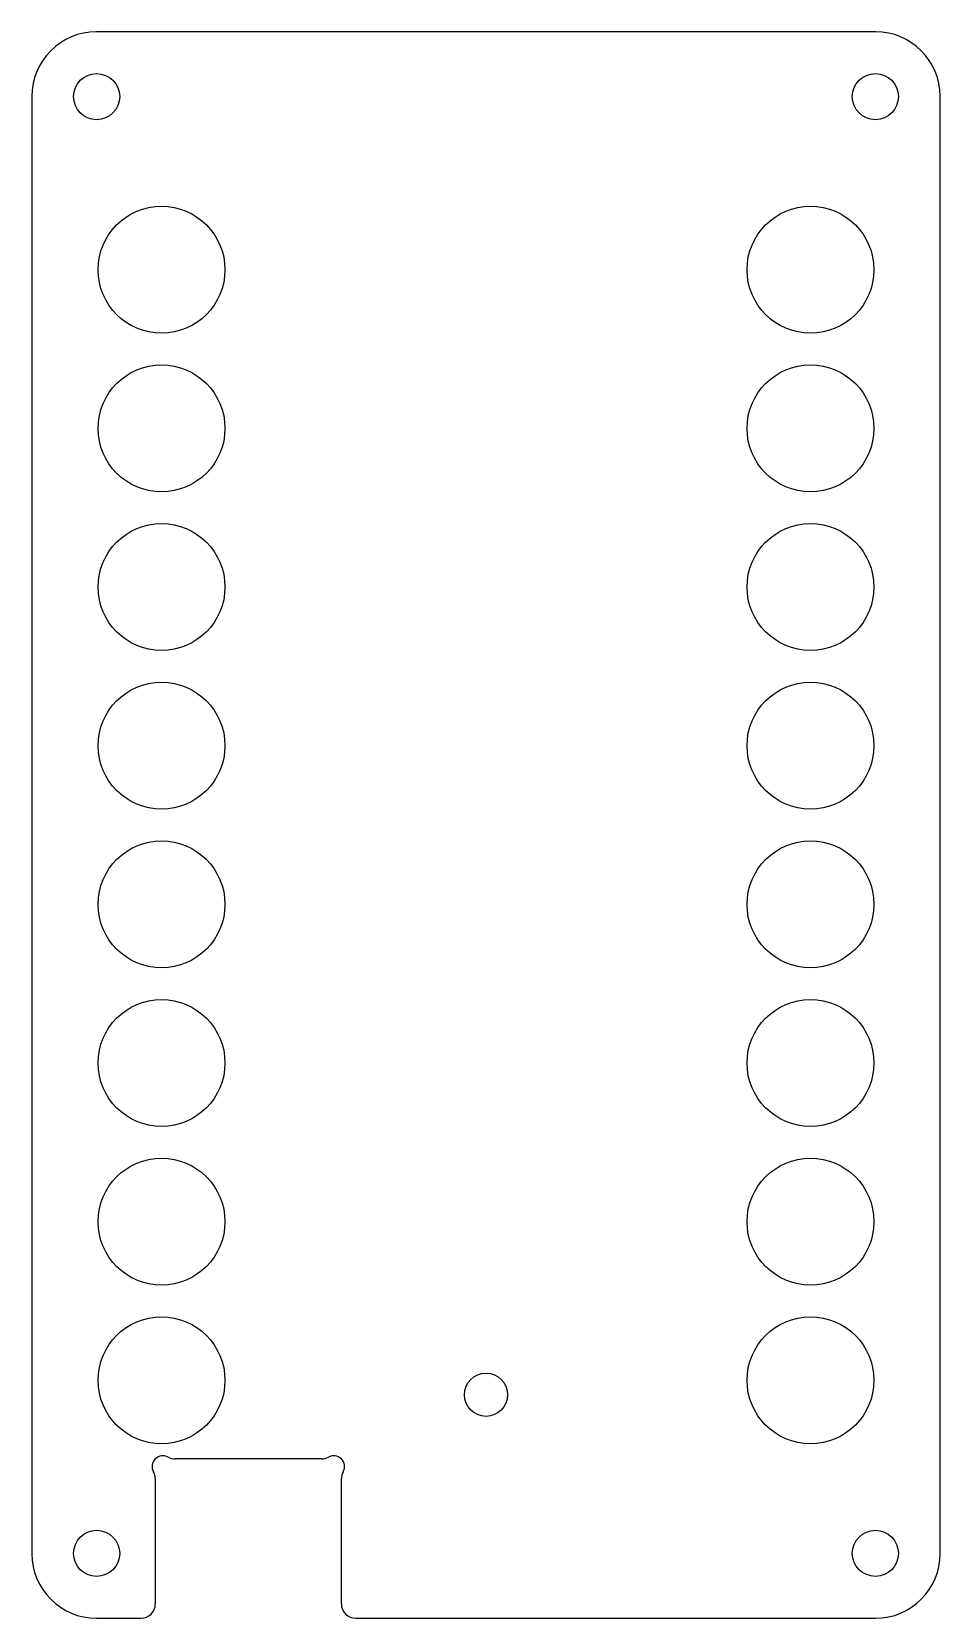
# Model space of a CAD drawing. Header units: millimetres. Extents: x -2 to 62, y -2 to 108.
import ezdxf

# ---------------------------------------------------------------- set-up
doc = ezdxf.new("R2010")
doc.units = ezdxf.units.MM

msp = doc.modelspace()

# ---------------------------------------------------------------- linework, layer by layer
at = {"color": 7, "linetype": 'Continuous', "lineweight": 25}
for p, q in [((57, 108.5), (3, 108.5)), ((-1.5, 104), (-1.5, 3)), ((61.5, 3), (61.5, 104)), ((18.59, 9.55), (8.45, 9.55)), ((7.07, 8.17), (7.07, -0.5)), ((19.97, -0.5), (19.97, 8.17)), ((3, -1.5), (6.07, -1.5)), ((20.97, -1.5), (57, -1.5))]:
    msp.add_line(p, q, dxfattribs=at)
for centre, radius in [((3, 104), 1.6), ((57, 104), 1.6), ((7.5, 92), 4.4), ((52.5, 92), 4.4), ((7.5, 81), 4.4), ((52.5, 81), 4.4), ((7.5, 70), 4.4), ((52.5, 70), 4.4), ((7.5, 59), 4.4), ((52.5, 59), 4.4), ((7.5, 48), 4.4), ((52.5, 48), 4.4), ((7.5, 37), 4.4), ((52.5, 37), 4.4), ((7.5, 26), 4.4), ((52.5, 26), 4.4), ((7.5, 15), 4.4), ((52.5, 15), 4.4), ((30, 14), 1.5), ((3, 3), 1.6), ((57, 3), 1.6)]:
    msp.add_circle(centre, radius, dxfattribs=at)
for centre, radius, start, end in [((3, 104), 4.5, 90, 180), ((57, 104), 4.5, 0, 90), ((7.6, 9.02), 0.75, 60.9828, 209.0172), ((8.45, 10.55), 1, 240.9828, 270), ((18.59, 10.55), 1, 270, 299.0172), ((19.44, 9.02), 0.75, 330.9828, 119.0172), ((6.07, 8.17), 1, 0, 29.0172), ((20.97, 8.17), 1, 150.9828, 180), ((3, 3), 4.5, 180, 270), ((57, 3), 4.5, 270, 0), ((6.07, -0.5), 1, 270, 0), ((20.97, -0.5), 1, 180, 270)]:
    msp.add_arc(centre, radius, start, end, dxfattribs=at)

doc.saveas('drawing.dxf')
